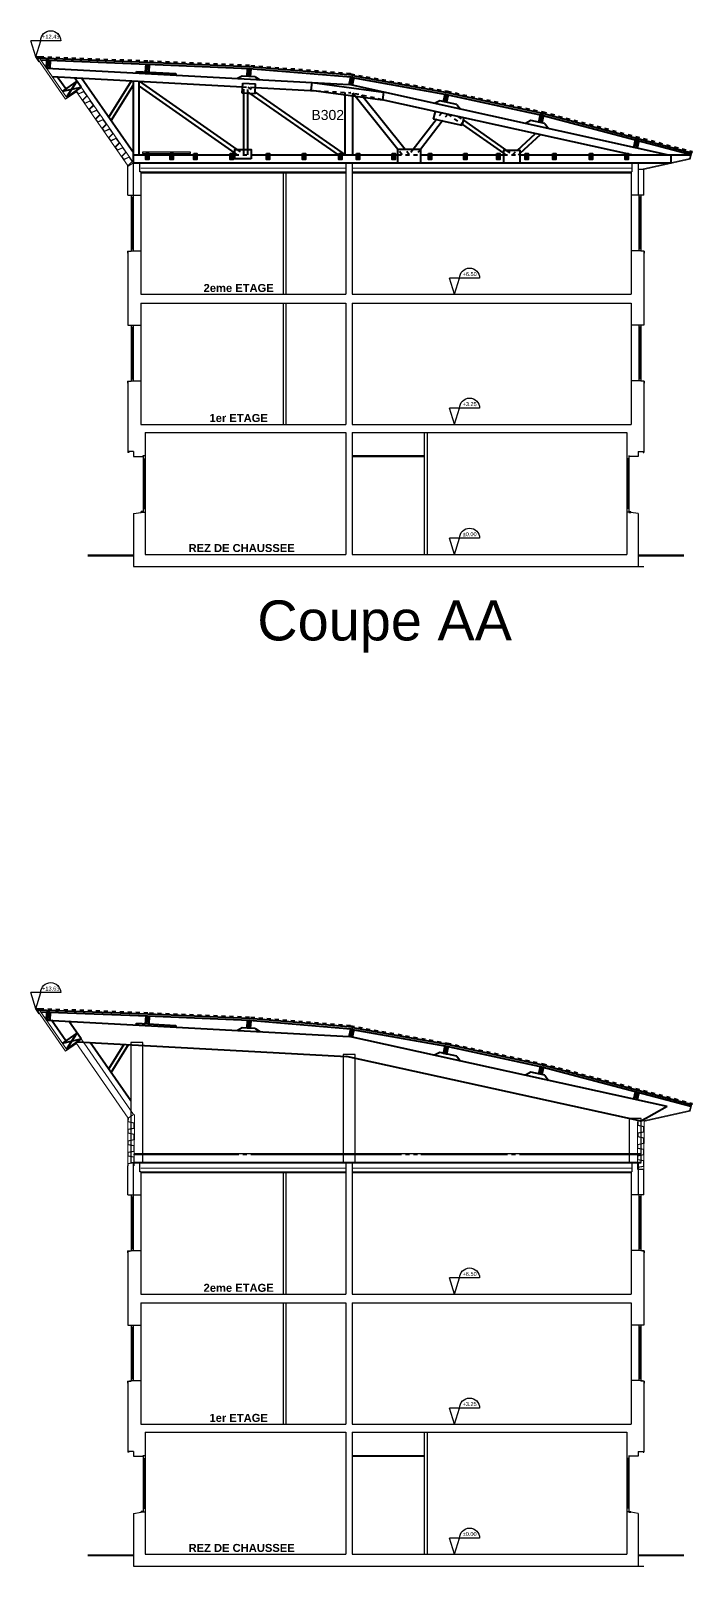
# Model space of a CAD drawing. Header units: millimetres. Extents: x 2006 to 2122, y 764 to 933.
# Drawn here: x 2105.63 to 2122.17, y 894.87 to 933.25 of the extents above; entities that cross this region are included whole.
import ezdxf
from ezdxf.enums import TextEntityAlignment as Align

# ---------------------------------------------------------------- set-up
doc = ezdxf.new("R2010")
doc.units = ezdxf.units.MM
doc.linetypes.add('CACHE2', pattern=[0.1875, 0.125, -0.0625])
for name, color, linetype in [('B14_ Cloisonnement créé', 6, 'Continuous'), ('B14_Cloisonnement existant', 4, 'Continuous'), ('B14_Légende des locaux', 251, 'Continuous'), ('B14_Maçonnerie céée', 5, 'Continuous'), ('B14_Maçonnerie Existante', 5, 'Continuous'), ('B14_Numérotation locaux', 251, 'Continuous'), ('B14_Platelage combles', 30, 'Continuous')]:
    doc.layers.add(name, color=color, linetype=linetype)
for name, color, linetype, lineweight in [('B14_Bardage', 4, 'Continuous', 20), ('B14_Charpente', 44, 'Continuous', 40), ('B14_Isolation', 40, 'ISOLATION', 0)]:
    doc.layers.add(name, color=color, linetype=linetype, lineweight=lineweight)
doc.styles.add('ARIAL', font='arial.ttf')
doc.styles.add('ARIALGRAS', font='arialbd.ttf')
doc.styles.get("Standard").update_dxf_attribs({"font": 'arial.ttf'})
doc.linetypes.add('ISOLATION', pattern='A,0.0001,-0.1,[134,ltypeshp.shx,S=0.1,R=0,X=-0.1,Y=0],-0.2,[134,ltypeshp.shx,S=0.1,R=180,X=0.1,Y=0],-0.1', length=0.4001)

# ---------------------------------------------------------------- blocks, each defined once
blk = doc.blocks.new('Niveau coupe')
at = {"color": 0, "linetype": 'ByBlock'}
for p, q in [((0, 0), (0.75, 0)), ((0.625, -0.405), (0.5, 0)), ((0.625, -0.405), (0.75, 0))]:
    blk.add_line(p, q, dxfattribs=at)
blk.add_arc((0.25, 0), 0.25, 0, 180, dxfattribs=at)
at = {"color": 0, "linetype": 'ByBlock', "ltscale": 0.5, "style": 'ARIAL'}
for tag, p in [('%%p0,00', (0.25, 0.1)), ('NGF', (0.25, -0.092))]:
    blk.add_attdef(tag, text='', height=0.1, dxfattribs=at).set_placement(p, align=Align.MIDDLE_CENTER)

msp = doc.modelspace()

# ---------------------------------------------------------------- linework, layer by layer
at = {"layer": 'B14_ Cloisonnement créé'}
for p, q in [((2111.937, 929.7), (2111.937, 926.66)), ((2112.007, 929.7), (2112.007, 926.66)), ((2111.937, 926.44), (2111.937, 923.41)), ((2112.007, 926.44), (2112.007, 923.41)), ((2108.377, 904.732), (2113.507, 904.732)), ((2108.377, 904.712), (2113.507, 904.712)), ((2111.937, 904.712), (2111.937, 901.672)), ((2112.007, 904.712), (2112.007, 901.672)), ((2113.667, 904.732), (2120.637, 904.732)), ((2113.667, 904.712), (2120.637, 904.712)), ((2111.937, 901.452), (2111.937, 898.422)), ((2112.007, 901.452), (2112.007, 898.422))]:
    msp.add_line(p, q, dxfattribs=at)
at = {"layer": 'B14_Bardage', "color": 4}
for p, q in [((2106.498, 931.534), (2105.784, 932.561)), ((2106.522, 931.587), (2105.847, 932.559)), ((2106.884, 931.839), (2108.197, 929.95)), ((2106.498, 931.534), (2106.77, 931.724)), ((2108.065, 929.859), (2106.753, 931.748)), ((2106.813, 931.662), (2106.952, 931.724)), ((2106.817, 931.674), (2106.956, 931.737)), ((2106.919, 931.51), (2107.026, 931.618)), ((2106.932, 931.509), (2107.039, 931.617)), ((2106.979, 931.44), (2106.932, 931.509)), ((2106.952, 931.724), (2107.026, 931.618)), ((2106.976, 931.428), (2107.115, 931.49)), ((2106.979, 931.44), (2107.118, 931.503)), ((2107.115, 931.49), (2107.189, 931.384)), ((2107.081, 931.276), (2107.189, 931.384)), ((2107.094, 931.275), (2107.202, 931.383)), ((2107.142, 931.206), (2107.094, 931.275)), ((2107.138, 931.194), (2107.277, 931.256)), ((2107.142, 931.206), (2107.281, 931.269)), ((2107.244, 931.042), (2107.351, 931.15)), ((2107.257, 931.041), (2107.364, 931.149)), ((2107.304, 930.972), (2107.257, 931.041)), ((2107.301, 930.96), (2107.44, 931.022)), ((2107.304, 930.972), (2107.443, 931.035)), ((2107.44, 931.022), (2107.514, 930.916)), ((2107.406, 930.808), (2107.514, 930.916)), ((2107.419, 930.807), (2107.527, 930.915)), ((2107.467, 930.738), (2107.419, 930.807)), ((2107.463, 930.725), (2107.602, 930.788)), ((2107.467, 930.738), (2107.606, 930.801)), ((2107.569, 930.574), (2107.676, 930.682)), ((2107.582, 930.572), (2107.689, 930.681)), ((2107.602, 930.788), (2107.676, 930.682)), ((2107.629, 930.504), (2107.582, 930.572)), ((2107.626, 930.491), (2107.765, 930.554)), ((2107.629, 930.504), (2107.768, 930.567)), ((2107.731, 930.34), (2107.839, 930.448)), ((2107.744, 930.338), (2107.852, 930.447)), ((2107.792, 930.27), (2107.744, 930.338)), ((2107.788, 930.257), (2107.928, 930.32)), ((2107.792, 930.27), (2107.931, 930.333)), ((2107.928, 930.32), (2108.001, 930.214)), ((2107.894, 930.106), (2108.001, 930.214)), ((2107.907, 930.104), (2108.014, 930.213)), ((2107.955, 930.036), (2107.907, 930.104)), ((2107.951, 930.023), (2108.09, 930.086)), ((2107.955, 930.036), (2108.094, 930.099)), ((2108.057, 929.872), (2108.164, 929.98)), ((2108.065, 929.859), (2108.197, 929.95)), ((2108.09, 930.086), (2108.164, 929.98)), ((2120.863, 929.78), (2122.1, 930.051)), ((2120.957, 929.78), (2122.116, 930.034)), ((2122.1, 930.051), (2122.14, 930.204)), ((2122.116, 930.034), (2122.159, 930.199)), ((2106.498, 907.746), (2105.784, 908.773)), ((2106.522, 907.799), (2105.847, 908.771)), ((2106.884, 908.051), (2108.197, 906.162)), ((2106.498, 907.746), (2106.77, 907.935)), ((2108.065, 906.071), (2106.753, 907.96)), ((2108.052, 904.883), (2108.057, 906.083)), ((2108.065, 906.071), (2108.197, 906.162)), ((2108.066, 905.986), (2108.067, 906.083)), ((2108.217, 906.162), (2108.212, 904.883)), ((2120.863, 905.992), (2122.1, 906.263)), ((2120.957, 905.992), (2122.116, 906.246)), ((2120.961, 906.071), (2120.957, 904.792)), ((2122.1, 906.263), (2122.14, 906.415)), ((2122.116, 906.246), (2122.159, 906.41)), ((2108.055, 905.793), (2108.206, 905.82)), ((2108.055, 905.693), (2108.205, 905.664)), ((2108.056, 905.978), (2108.206, 905.949)), ((2108.065, 905.784), (2108.216, 905.812)), ((2108.065, 905.701), (2108.065, 905.784)), ((2108.065, 905.701), (2108.215, 905.673)), ((2108.066, 905.986), (2108.216, 905.958)), ((2108.206, 905.949), (2108.206, 905.82)), ((2120.797, 904.792), (2120.801, 905.992)), ((2120.8, 905.702), (2120.95, 905.729)), ((2120.801, 905.887), (2120.951, 905.858)), ((2120.81, 905.693), (2120.96, 905.72)), ((2120.81, 905.61), (2120.81, 905.693)), ((2120.811, 905.895), (2120.811, 905.992)), ((2120.811, 905.895), (2120.961, 905.867)), ((2120.951, 905.858), (2120.95, 905.729)), ((2108.054, 905.508), (2108.204, 905.535)), ((2108.054, 905.408), (2108.204, 905.38)), ((2108.064, 905.499), (2108.214, 905.527)), ((2108.064, 905.416), (2108.064, 905.499)), ((2108.064, 905.416), (2108.214, 905.388)), ((2108.204, 905.38), (2108.203, 905.25)), ((2108.205, 905.664), (2108.204, 905.535)), ((2120.799, 905.417), (2120.949, 905.444)), ((2120.799, 905.317), (2120.948, 905.288)), ((2120.8, 905.602), (2120.95, 905.573)), ((2120.809, 905.408), (2120.959, 905.436)), ((2120.809, 905.325), (2120.809, 905.408)), ((2120.809, 905.325), (2120.958, 905.297)), ((2120.81, 905.61), (2120.96, 905.582)), ((2120.95, 905.573), (2120.949, 905.444)), ((2108.052, 904.938), (2108.202, 904.965)), ((2108.053, 905.223), (2108.203, 905.25)), ((2108.053, 905.123), (2108.203, 905.095)), ((2108.062, 904.93), (2108.212, 904.957)), ((2108.062, 904.883), (2108.062, 904.93)), ((2108.063, 905.215), (2108.213, 905.242)), ((2108.063, 905.131), (2108.063, 905.215)), ((2108.063, 905.131), (2108.213, 905.103)), ((2108.203, 905.095), (2108.202, 904.965)), ((2120.797, 905.032), (2120.947, 905.004)), ((2120.798, 905.132), (2120.948, 905.159)), ((2120.807, 905.04), (2120.808, 905.123)), ((2120.807, 905.04), (2120.957, 905.012)), ((2120.808, 905.123), (2120.958, 905.151)), ((2120.947, 905.004), (2120.947, 904.874)), ((2120.948, 905.288), (2120.948, 905.159)), ((2120.797, 904.847), (2120.947, 904.874)), ((2120.807, 904.838), (2120.957, 904.866)), ((2120.807, 904.792), (2120.807, 904.838))]:
    msp.add_line(p, q, dxfattribs=at)
at = {"layer": 'B14_Charpente'}
for p, q in [((2105.836, 932.47), (2105.75, 932.593)), ((2105.95, 932.585), (2105.75, 932.593)), ((2108.551, 932.455), (2105.784, 932.561)), ((2105.95, 932.585), (2105.949, 932.555)), ((2108.549, 932.405), (2105.882, 932.508)), ((2106.02, 932.313), (2106.11, 932.498)), ((2106.02, 932.313), (2113.587, 931.9)), ((2106.03, 932.503), (2106.1, 932.309)), ((2108.267, 932.19), (2108.269, 932.23)), ((2108.269, 932.23), (2109.257, 932.176)), ((2108.498, 932.218), (2108.589, 932.403)), ((2108.509, 932.408), (2108.578, 932.213)), ((2111.087, 932.297), (2108.549, 932.405)), ((2111.09, 932.347), (2108.551, 932.455)), ((2109.257, 932.176), (2109.255, 932.137)), ((2111.036, 932.11), (2111.126, 932.295)), ((2111.047, 932.299), (2111.116, 932.105)), ((2113.627, 932.086), (2111.087, 932.297)), ((2113.671, 932.133), (2111.09, 932.347)), ((2106.162, 932.105), (2110.925, 931.845)), ((2106.501, 931.792), (2106.289, 932.098)), ((2106.782, 931.987), (2106.419, 931.735)), ((2106.419, 931.735), (2106.884, 931.839)), ((2106.782, 931.987), (2106.522, 931.587)), ((2106.884, 931.839), (2106.522, 931.587)), ((2106.884, 931.839), (2106.721, 932.074)), ((2108.197, 930.196), (2106.898, 932.065)), ((2107.575, 931.09), (2108.142, 931.997)), ((2107.637, 931.001), (2108.197, 931.896)), ((2108.197, 929.95), (2108.197, 931.994)), ((2108.337, 930.15), (2108.337, 931.986)), ((2108.337, 931.986), (2110.778, 930.276)), ((2108.337, 931.864), (2110.729, 930.188)), ((2110.916, 932.116), (2110.793, 932.053)), ((2111.236, 932.099), (2110.916, 932.116)), ((2110.916, 931.691), (2110.93, 931.939)), ((2110.93, 931.939), (2111.249, 931.921)), ((2111.236, 932.099), (2111.351, 932.022)), ((2111.236, 931.673), (2111.249, 931.921)), ((2111.244, 931.828), (2112.77, 931.745)), ((2112.637, 931.762), (2112.663, 931.951)), ((2112.663, 931.951), (2114.447, 931.711)), ((2113.587, 931.9), (2113.706, 932.069)), ((2121.541, 930.15), (2113.587, 931.9)), ((2113.627, 932.086), (2113.665, 931.883)), ((2113.666, 932.077), (2113.671, 932.133)), ((2113.666, 932.077), (2116.024, 931.656)), ((2113.671, 932.127), (2116.034, 931.705)), ((2111.236, 931.673), (2110.916, 931.691)), ((2110.957, 930.276), (2110.957, 931.689)), ((2111.057, 930.276), (2111.057, 931.683)), ((2111.108, 931.68), (2113.316, 930.15)), ((2111.238, 931.712), (2113.492, 930.15)), ((2112.637, 931.762), (2114.421, 931.523)), ((2113.492, 930.15), (2113.492, 931.648)), ((2113.682, 930.15), (2113.682, 931.622)), ((2114.807, 930.281), (2113.738, 931.615)), ((2114.986, 930.281), (2113.939, 931.588)), ((2120.657, 930.15), (2114.413, 931.524)), ((2114.447, 931.711), (2114.421, 931.523)), ((2115.856, 931.498), (2115.719, 931.431)), ((2116.276, 931.406), (2115.856, 931.498)), ((2115.944, 931.479), (2116.063, 931.647)), ((2115.985, 931.665), (2116.022, 931.462)), ((2116.024, 931.656), (2118.409, 931.141)), ((2116.034, 931.705), (2118.421, 931.19)), ((2116.276, 931.406), (2116.373, 931.287)), ((2115.766, 931.022), (2115.192, 930.281)), ((2115.7, 931.036), (2115.743, 931.231)), ((2116.417, 930.878), (2115.7, 931.036)), ((2116.417, 930.878), (2116.46, 931.074)), ((2116.446, 931.01), (2117.519, 930.258)), ((2118.134, 931.007), (2117.994, 930.931)), ((2118.476, 930.932), (2118.134, 931.007)), ((2118.329, 930.965), (2118.448, 931.133)), ((2118.37, 931.15), (2118.407, 930.947)), ((2118.409, 931.141), (2122.127, 930.156)), ((2118.421, 931.19), (2122.159, 930.199)), ((2115.917, 930.988), (2115.37, 930.281)), ((2116.423, 930.904), (2117.444, 930.188)), ((2117.789, 930.258), (2118.25, 930.68)), ((2117.862, 930.189), (2118.37, 930.654)), ((2118.476, 930.932), (2118.57, 930.804)), ((2120.709, 930.333), (2120.828, 930.502)), ((2120.75, 930.519), (2120.787, 930.316)), ((2108.197, 930.15), (2108.507, 930.15)), ((2108.197, 929.95), (2121.639, 929.95)), ((2108.507, 930.18), (2108.582, 930.03)), ((2108.507, 930.03), (2108.582, 930.18)), ((2108.582, 930.15), (2109.112, 930.15)), ((2109.112, 930.18), (2109.187, 930.03)), ((2109.112, 930.03), (2109.187, 930.18)), ((2109.187, 930.15), (2109.707, 930.15)), ((2109.707, 930.18), (2109.782, 930.03)), ((2109.707, 930.03), (2109.782, 930.18)), ((2109.782, 930.15), (2110.612, 930.15)), ((2110.612, 930.18), (2110.687, 930.03)), ((2110.612, 930.03), (2110.687, 930.18)), ((2110.687, 930.15), (2110.729, 930.15)), ((2111.137, 930.15), (2111.517, 930.15)), ((2111.517, 930.18), (2111.592, 930.03)), ((2111.517, 930.03), (2111.592, 930.18)), ((2111.592, 930.15), (2112.422, 930.15)), ((2112.422, 930.18), (2112.497, 930.03)), ((2112.422, 930.03), (2112.497, 930.18)), ((2112.497, 930.15), (2113.327, 930.15)), ((2113.327, 930.18), (2113.402, 930.03)), ((2113.327, 930.03), (2113.402, 930.18)), ((2113.402, 930.15), (2113.772, 930.15)), ((2113.772, 930.18), (2113.847, 930.03)), ((2113.772, 930.03), (2113.847, 930.18)), ((2113.847, 930.15), (2114.667, 930.15)), ((2114.667, 930.18), (2114.742, 930.03)), ((2114.667, 930.03), (2114.742, 930.18)), ((2114.742, 930.15), (2114.793, 930.15)), ((2115.381, 930.15), (2115.572, 930.15)), ((2115.572, 930.18), (2115.647, 930.03)), ((2115.572, 930.03), (2115.647, 930.18)), ((2115.647, 930.15), (2116.457, 930.15)), ((2116.457, 930.18), (2116.532, 930.03)), ((2116.457, 930.03), (2116.532, 930.18)), ((2116.532, 930.15), (2117.282, 930.15)), ((2117.282, 930.18), (2117.357, 930.03)), ((2117.282, 930.03), (2117.357, 930.18)), ((2117.357, 930.15), (2117.444, 930.15)), ((2117.862, 930.15), (2117.987, 930.15)), ((2117.987, 930.18), (2118.062, 930.03)), ((2117.987, 930.03), (2118.062, 930.18)), ((2118.062, 930.15), (2118.682, 930.15)), ((2118.682, 930.18), (2118.757, 930.03)), ((2118.682, 930.03), (2118.757, 930.18)), ((2118.757, 930.15), (2119.597, 930.15)), ((2119.597, 930.18), (2119.672, 930.03)), ((2119.597, 930.03), (2119.672, 930.18)), ((2119.672, 930.15), (2120.492, 930.15)), ((2120.492, 930.18), (2120.567, 930.03)), ((2120.492, 930.03), (2120.567, 930.18)), ((2120.567, 930.15), (2122.126, 930.15)), ((2121.639, 929.95), (2121.639, 930.15)), ((2105.836, 908.681), (2105.75, 908.804)), ((2105.95, 908.797), (2105.75, 908.804)), ((2108.551, 908.667), (2105.784, 908.773)), ((2105.95, 908.797), (2105.949, 908.767)), ((2108.549, 908.617), (2105.882, 908.719)), ((2106.02, 908.524), (2106.11, 908.71)), ((2106.02, 908.524), (2113.587, 908.112)), ((2106.03, 908.714), (2106.1, 908.52)), ((2106.501, 908.004), (2106.144, 908.518)), ((2106.884, 908.051), (2106.577, 908.494)), ((2108.267, 908.402), (2108.269, 908.442)), ((2108.269, 908.442), (2109.257, 908.388)), ((2108.498, 908.429), (2108.589, 908.615)), ((2108.509, 908.619), (2108.578, 908.425)), ((2111.087, 908.509), (2108.549, 908.617)), ((2111.09, 908.559), (2108.551, 908.667)), ((2109.257, 908.388), (2109.255, 908.348)), ((2111.036, 908.321), (2111.126, 908.506)), ((2111.047, 908.511), (2111.116, 908.317)), ((2113.627, 908.298), (2111.087, 908.509)), ((2113.671, 908.344), (2111.09, 908.559)), ((2106.782, 908.199), (2106.419, 907.947)), ((2106.419, 907.947), (2106.884, 908.051)), ((2106.782, 908.199), (2106.522, 907.799)), ((2106.884, 908.051), (2106.522, 907.799)), ((2106.785, 907.982), (2113.519, 907.615)), ((2110.916, 908.328), (2110.793, 908.264)), ((2111.236, 908.31), (2110.916, 908.328)), ((2111.236, 908.31), (2111.351, 908.234)), ((2113.587, 908.112), (2113.706, 908.28)), ((2121.541, 906.362), (2113.587, 908.112)), ((2113.627, 908.298), (2113.665, 908.095)), ((2113.666, 908.289), (2113.671, 908.344)), ((2113.666, 908.289), (2116.024, 907.868)), ((2113.671, 908.339), (2116.034, 907.917)), ((2108.127, 906.508), (2107.115, 907.964)), ((2107.575, 907.302), (2107.96, 907.918)), ((2107.637, 907.212), (2108.074, 907.912)), ((2120.887, 905.997), (2113.519, 907.615)), ((2115.856, 907.71), (2115.719, 907.643)), ((2116.276, 907.618), (2115.856, 907.71)), ((2115.944, 907.691), (2116.063, 907.859)), ((2115.985, 907.876), (2116.022, 907.673)), ((2116.024, 907.868), (2118.409, 907.353)), ((2116.034, 907.917), (2118.421, 907.402)), ((2116.276, 907.618), (2116.373, 907.499)), ((2118.134, 907.219), (2117.994, 907.142)), ((2118.476, 907.144), (2118.134, 907.219)), ((2118.329, 907.176), (2118.448, 907.344)), ((2118.37, 907.362), (2118.407, 907.159)), ((2118.409, 907.353), (2122.127, 906.367)), ((2118.421, 907.402), (2122.159, 906.41)), ((2118.476, 907.144), (2118.57, 907.016)), ((2120.709, 906.545), (2120.828, 906.713)), ((2120.75, 906.731), (2120.787, 906.528)), ((2121.541, 906.362), (2120.887, 905.997)), ((2108.197, 904.962), (2120.887, 904.962))]:
    msp.add_line(p, q, dxfattribs=at)
at = {"layer": 'B14_Charpente', "linetype": 'CACHE2', "ltscale": 0.2}
for p, q in [((2108.552, 932.485), (2105.95, 932.585)), ((2111.092, 932.377), (2108.552, 932.485)), ((2113.621, 932.167), (2111.092, 932.377)), ((2113.621, 932.167), (2116.04, 931.734)), ((2110.925, 931.845), (2111.244, 931.828)), ((2110.957, 931.689), (2110.957, 931.843)), ((2111.057, 931.683), (2111.057, 931.838)), ((2111.057, 931.838), (2111.238, 931.712)), ((2111.057, 931.716), (2111.108, 931.68)), ((2112.77, 931.745), (2113.621, 931.698)), ((2113.492, 931.648), (2113.492, 931.705)), ((2114.413, 931.524), (2113.621, 931.698)), ((2113.682, 931.622), (2113.682, 931.685)), ((2113.738, 931.615), (2113.682, 931.685)), ((2113.939, 931.588), (2113.899, 931.637)), ((2116.04, 931.734), (2118.428, 931.219)), ((2115.902, 931.197), (2115.766, 931.022)), ((2116.053, 931.163), (2115.917, 930.988)), ((2116.053, 931.163), (2116.423, 930.904)), ((2116.307, 931.107), (2116.446, 931.01)), ((2118.428, 931.219), (2122.167, 930.228)), ((2110.778, 930.276), (2110.957, 930.15)), ((2110.957, 930.15), (2110.957, 930.276)), ((2111.057, 930.15), (2111.057, 930.276)), ((2114.912, 930.15), (2114.807, 930.281)), ((2115.091, 930.15), (2114.986, 930.281)), ((2115.192, 930.281), (2115.091, 930.15)), ((2115.37, 930.281), (2115.268, 930.15)), ((2117.519, 930.258), (2117.672, 930.151)), ((2117.672, 930.15), (2117.789, 930.258)), ((2122.13, 930.206), (2122.138, 930.235)), ((2108.507, 930.15), (2108.582, 930.15)), ((2109.112, 930.15), (2109.187, 930.15)), ((2109.707, 930.15), (2109.782, 930.15)), ((2110.612, 930.15), (2110.687, 930.15)), ((2110.729, 930.188), (2110.782, 930.15)), ((2110.729, 930.15), (2111.137, 930.15)), ((2111.517, 930.15), (2111.592, 930.15)), ((2112.422, 930.15), (2112.497, 930.15)), ((2113.327, 930.15), (2113.402, 930.15)), ((2113.772, 930.15), (2113.847, 930.15)), ((2114.667, 930.15), (2114.742, 930.15)), ((2114.793, 930.15), (2115.381, 930.15)), ((2115.572, 930.15), (2115.647, 930.15)), ((2116.457, 930.15), (2116.532, 930.15)), ((2117.282, 930.15), (2117.357, 930.15)), ((2117.444, 930.188), (2117.498, 930.15)), ((2117.444, 930.15), (2117.862, 930.15)), ((2117.82, 930.15), (2117.862, 930.189)), ((2117.987, 930.15), (2118.062, 930.15)), ((2118.682, 930.15), (2118.757, 930.15)), ((2119.597, 930.15), (2119.672, 930.15)), ((2120.492, 930.15), (2120.567, 930.15)), ((2122.159, 930.199), (2122.167, 930.228)), ((2108.552, 908.697), (2105.95, 908.797)), ((2111.092, 908.589), (2108.552, 908.697)), ((2113.621, 908.378), (2111.092, 908.589)), ((2113.621, 908.378), (2116.04, 907.946)), ((2116.04, 907.946), (2118.428, 907.431)), ((2118.428, 907.431), (2122.167, 906.439)), ((2122.13, 906.418), (2122.138, 906.447)), ((2122.159, 906.41), (2122.167, 906.439))]:
    msp.add_line(p, q, dxfattribs=at)
at = {"layer": 'B14_Charpente'}
for points in [[(2106.02, 932.313), (2106.03, 932.503), (2106.11, 932.498), (2106.1, 932.309), (2106.02, 932.313)], [(2108.498, 932.218), (2108.509, 932.408), (2108.589, 932.403), (2108.578, 932.213), (2108.498, 932.218)], [(2111.036, 932.11), (2111.047, 932.299), (2111.126, 932.295), (2111.116, 932.105), (2111.036, 932.11)], [(2113.587, 931.9), (2113.627, 932.086), (2113.706, 932.069), (2113.665, 931.883), (2113.587, 931.9)], [(2115.944, 931.479), (2115.985, 931.665), (2116.063, 931.647), (2116.022, 931.462), (2115.944, 931.479)], [(2118.329, 930.965), (2118.37, 931.15), (2118.448, 931.133), (2118.407, 930.947), (2118.329, 930.965)], [(2120.709, 930.333), (2120.75, 930.519), (2120.828, 930.502), (2120.787, 930.316), (2120.709, 930.333)], [(2106.02, 908.524), (2106.03, 908.714), (2106.11, 908.71), (2106.1, 908.52), (2106.02, 908.524)], [(2108.498, 908.429), (2108.509, 908.619), (2108.589, 908.615), (2108.578, 908.425), (2108.498, 908.429)], [(2111.036, 908.321), (2111.047, 908.511), (2111.126, 908.506), (2111.116, 908.317), (2111.036, 908.321)], [(2113.587, 908.112), (2113.627, 908.298), (2113.706, 908.28), (2113.665, 908.095), (2113.587, 908.112)], [(2115.944, 907.691), (2115.985, 907.876), (2116.063, 907.859), (2116.022, 907.673), (2115.944, 907.691)], [(2118.329, 907.176), (2118.37, 907.362), (2118.448, 907.344), (2118.407, 907.159), (2118.329, 907.176)], [(2120.709, 906.545), (2120.75, 906.731), (2120.828, 906.713), (2120.787, 906.528), (2120.709, 906.545)]]:
    msp.add_lwpolyline(points, dxfattribs=at)
for points in [[(2111.137, 930.048), (2110.729, 930.048), (2110.729, 930.276), (2111.137, 930.276)], [(2114.793, 929.95), (2115.381, 929.95), (2115.381, 930.281), (2114.793, 930.281)], [(2117.444, 929.95), (2117.862, 929.95), (2117.862, 930.258), (2117.444, 930.258)], [(2108.507, 930.18), (2108.582, 930.18), (2108.582, 930.03), (2108.507, 930.03)], [(2109.112, 930.18), (2109.187, 930.18), (2109.187, 930.03), (2109.112, 930.03)], [(2109.707, 930.18), (2109.782, 930.18), (2109.782, 930.03), (2109.707, 930.03)], [(2110.612, 930.18), (2110.687, 930.18), (2110.687, 930.03), (2110.612, 930.03)], [(2111.517, 930.18), (2111.592, 930.18), (2111.592, 930.03), (2111.517, 930.03)], [(2112.422, 930.18), (2112.497, 930.18), (2112.497, 930.03), (2112.422, 930.03)], [(2113.327, 930.18), (2113.402, 930.18), (2113.402, 930.03), (2113.327, 930.03)], [(2113.772, 930.18), (2113.847, 930.18), (2113.847, 930.03), (2113.772, 930.03)], [(2114.667, 930.18), (2114.742, 930.18), (2114.742, 930.03), (2114.667, 930.03)], [(2115.572, 930.18), (2115.647, 930.18), (2115.647, 930.03), (2115.572, 930.03)], [(2116.457, 930.18), (2116.532, 930.18), (2116.532, 930.03), (2116.457, 930.03)], [(2117.282, 930.18), (2117.357, 930.18), (2117.357, 930.03), (2117.282, 930.03)], [(2117.987, 930.18), (2118.062, 930.18), (2118.062, 930.03), (2117.987, 930.03)], [(2118.682, 930.18), (2118.757, 930.18), (2118.757, 930.03), (2118.682, 930.03)], [(2119.597, 930.18), (2119.672, 930.18), (2119.672, 930.03), (2119.597, 930.03)], [(2120.492, 930.18), (2120.567, 930.18), (2120.567, 930.03), (2120.492, 930.03)]]:
    msp.add_lwpolyline(points, close=True, dxfattribs=at)
at = {"layer": 'B14_Cloisonnement existant'}
for p, q in [((2108.377, 929.72), (2113.507, 929.72)), ((2108.377, 929.7), (2113.507, 929.7)), ((2113.667, 929.72), (2120.637, 929.72)), ((2113.667, 929.7), (2120.637, 929.7)), ((2115.467, 923.21), (2115.467, 920.16)), ((2115.537, 923.21), (2115.537, 920.16)), ((2113.667, 922.63), (2115.467, 922.63)), ((2113.667, 922.61), (2115.467, 922.61)), ((2115.467, 898.222), (2115.467, 895.172)), ((2115.537, 898.222), (2115.537, 895.172)), ((2113.667, 897.642), (2115.467, 897.642)), ((2113.667, 897.622), (2115.467, 897.622))]:
    msp.add_line(p, q, dxfattribs=at)
at = {"layer": 'B14_Isolation', "ltscale": 0.2}
for p, q in [((2108.377, 929.809), (2113.507, 929.809)), ((2120.657, 929.809), (2113.667, 929.809)), ((2108.377, 904.82), (2113.507, 904.82)), ((2120.657, 904.82), (2113.667, 904.82))]:
    msp.add_line(p, q, dxfattribs=at)
at = {"layer": 'B14_Maçonnerie céée'}
for points in [[(2108.127, 904.962), (2108.427, 904.962), (2108.427, 907.962), (2108.127, 907.962)], [(2113.437, 904.962), (2113.737, 904.962), (2113.737, 907.662), (2113.437, 907.662)], [(2120.587, 904.962), (2120.887, 904.962), (2120.887, 906.062), (2120.587, 906.063)]]:
    msp.add_lwpolyline(points, close=True, dxfattribs=at)
at = {"layer": 'B14_Maçonnerie Existante', "color": 4}
for p, q in [((2106.522, 931.587), (2106.884, 931.839)), ((2106.817, 931.674), (2106.761, 931.754)), ((2107.277, 931.256), (2107.351, 931.15)), ((2107.765, 930.554), (2107.839, 930.448)), ((2106.522, 907.799), (2106.884, 908.051))]:
    msp.add_line(p, q, dxfattribs=at)
at = {"layer": 'B14_Maçonnerie Existante'}
for p, q in [((2108.057, 929.14), (2108.057, 929.872)), ((2108.197, 929.14), (2108.197, 929.95)), ((2108.197, 929.95), (2108.357, 929.95)), ((2108.357, 929.72), (2108.357, 929.95)), ((2113.507, 929.95), (2113.507, 926.66)), ((2113.507, 929.95), (2113.667, 929.95)), ((2113.667, 929.95), (2113.667, 926.66)), ((2120.657, 929.95), (2120.657, 929.72)), ((2120.657, 929.95), (2120.817, 929.95)), ((2120.817, 929.95), (2120.817, 929.14)), ((2108.377, 929.72), (2108.357, 929.72)), ((2108.377, 929.72), (2108.377, 929.14)), ((2120.637, 929.72), (2120.637, 929.14)), ((2120.637, 929.72), (2120.657, 929.72)), ((2120.957, 929.78), (2120.817, 929.78)), ((2120.957, 929.14), (2120.957, 929.78)), ((2108.057, 929.14), (2108.377, 929.14)), ((2108.137, 929.14), (2108.137, 927.75)), ((2108.137, 929.09), (2108.187, 929.09)), ((2108.162, 929.09), (2108.162, 927.8)), ((2108.187, 929.14), (2108.187, 927.75)), ((2108.377, 929.14), (2108.377, 927.75)), ((2120.957, 929.14), (2120.637, 929.14)), ((2120.637, 929.14), (2120.637, 927.75)), ((2120.827, 929.14), (2120.827, 927.75)), ((2120.877, 929.09), (2120.827, 929.09)), ((2120.852, 929.09), (2120.852, 927.8)), ((2120.877, 929.14), (2120.877, 927.75)), ((2108.047, 927.74), (2108.137, 927.75)), ((2108.047, 927.74), (2108.047, 927.69)), ((2108.057, 927.731), (2108.137, 927.74)), ((2108.057, 927.731), (2108.057, 925.89)), ((2108.137, 927.8), (2108.187, 927.8)), ((2108.137, 927.75), (2108.377, 927.75)), ((2108.137, 927.75), (2108.137, 927.74)), ((2108.377, 927.75), (2108.377, 926.66)), ((2120.637, 927.75), (2120.637, 926.66)), ((2120.877, 927.75), (2120.637, 927.75)), ((2120.877, 927.8), (2120.827, 927.8)), ((2120.967, 927.74), (2120.877, 927.75)), ((2120.877, 927.75), (2120.877, 927.74)), ((2120.957, 927.731), (2120.877, 927.74)), ((2120.957, 927.731), (2120.957, 925.89)), ((2120.967, 927.74), (2120.967, 927.69)), ((2108.377, 926.997), (2108.377, 926.66)), ((2108.377, 926.66), (2113.507, 926.66)), ((2108.377, 926.44), (2113.507, 926.44)), ((2108.377, 926.44), (2108.377, 923.41)), ((2113.507, 926.44), (2113.507, 923.41)), ((2113.667, 926.66), (2120.637, 926.66)), ((2113.667, 926.44), (2113.667, 923.41)), ((2113.667, 926.44), (2120.637, 926.44)), ((2120.637, 926.44), (2120.637, 923.41)), ((2108.057, 925.89), (2108.377, 925.89)), ((2108.137, 925.89), (2108.137, 924.5)), ((2108.137, 925.84), (2108.187, 925.84)), ((2108.162, 925.84), (2108.162, 924.55)), ((2108.187, 925.89), (2108.187, 924.5)), ((2108.377, 925.89), (2108.377, 924.5)), ((2120.957, 925.89), (2120.637, 925.89)), ((2120.637, 925.89), (2120.637, 924.5)), ((2120.827, 925.89), (2120.827, 924.5)), ((2120.877, 925.84), (2120.827, 925.84)), ((2120.852, 925.84), (2120.852, 924.55)), ((2120.877, 925.89), (2120.877, 924.5)), ((2108.047, 924.49), (2108.137, 924.5)), ((2108.047, 924.49), (2108.047, 924.44)), ((2108.057, 924.481), (2108.137, 924.49)), ((2108.057, 924.481), (2108.057, 922.71)), ((2108.137, 924.55), (2108.187, 924.55)), ((2108.137, 924.5), (2108.377, 924.5)), ((2108.137, 924.5), (2108.137, 924.49)), ((2120.877, 924.5), (2120.637, 924.5)), ((2120.877, 924.55), (2120.827, 924.55)), ((2120.967, 924.49), (2120.877, 924.5)), ((2120.877, 924.5), (2120.877, 924.49)), ((2120.957, 924.481), (2120.877, 924.49)), ((2120.957, 924.481), (2120.957, 922.71)), ((2120.967, 924.49), (2120.967, 924.44)), ((2108.377, 923.41), (2113.507, 923.41)), ((2113.667, 923.41), (2120.637, 923.41)), ((2108.487, 923.21), (2108.487, 922.63)), ((2108.487, 923.21), (2113.507, 923.21)), ((2113.507, 923.21), (2113.507, 920.16)), ((2113.667, 923.21), (2113.667, 920.16)), ((2113.667, 923.21), (2120.527, 923.21)), ((2120.527, 923.21), (2120.527, 922.63)), ((2108.077, 922.71), (2108.057, 922.71)), ((2108.077, 922.73), (2108.077, 922.71)), ((2108.197, 922.73), (2108.077, 922.73)), ((2108.197, 922.73), (2108.197, 922.61)), ((2108.197, 922.61), (2108.437, 922.61)), ((2108.437, 922.63), (2108.437, 921.22)), ((2108.437, 922.63), (2108.487, 922.63)), ((2108.437, 922.61), (2108.437, 922.63)), ((2108.487, 922.63), (2108.487, 921.22)), ((2120.527, 922.63), (2120.527, 921.22)), ((2120.577, 922.63), (2120.577, 921.22)), ((2120.817, 922.61), (2120.577, 922.61)), ((2120.817, 922.73), (2120.817, 922.61)), ((2120.817, 922.73), (2120.937, 922.73)), ((2120.937, 922.73), (2120.937, 922.71)), ((2120.937, 922.71), (2120.957, 922.71)), ((2108.437, 922.55), (2108.487, 922.55)), ((2108.462, 922.55), (2108.462, 921.31)), ((2120.577, 922.55), (2120.527, 922.55)), ((2120.552, 922.55), (2120.552, 921.31)), ((2108.197, 921.18), (2108.387, 921.21)), ((2108.197, 921.18), (2108.197, 919.86)), ((2108.437, 921.23), (2108.387, 921.23)), ((2108.387, 921.21), (2108.387, 921.23)), ((2108.437, 921.21), (2108.387, 921.21)), ((2108.437, 921.31), (2108.487, 921.31)), ((2108.437, 921.22), (2108.437, 921.21)), ((2108.437, 921.22), (2108.487, 921.22)), ((2108.487, 921.22), (2108.487, 920.16)), ((2120.577, 921.31), (2120.527, 921.31)), ((2120.527, 921.22), (2120.527, 920.16)), ((2120.577, 921.22), (2120.527, 921.22)), ((2120.577, 921.23), (2120.627, 921.23)), ((2120.577, 921.22), (2120.577, 921.21)), ((2120.577, 921.21), (2120.627, 921.21)), ((2120.627, 921.21), (2120.627, 921.23)), ((2120.817, 921.18), (2120.627, 921.21)), ((2120.817, 921.18), (2120.817, 919.86)), ((2108.197, 920.14), (2107.057, 920.14)), ((2108.197, 920.13), (2107.057, 920.13)), ((2108.197, 920.12), (2107.057, 920.12)), ((2108.487, 920.16), (2113.507, 920.16)), ((2113.667, 920.16), (2120.527, 920.16)), ((2121.957, 920.14), (2120.817, 920.14)), ((2121.957, 920.13), (2120.817, 920.13)), ((2121.957, 920.12), (2120.817, 920.12)), ((2108.197, 919.86), (2120.957, 919.86)), ((2108.197, 904.152), (2108.197, 904.962)), ((2108.197, 904.962), (2108.357, 904.962)), ((2108.357, 904.732), (2108.357, 904.962)), ((2113.507, 904.962), (2113.507, 901.672)), ((2113.507, 904.962), (2113.667, 904.962)), ((2113.667, 904.962), (2113.667, 901.672)), ((2120.657, 904.962), (2120.657, 904.732)), ((2120.657, 904.962), (2120.817, 904.962)), ((2120.817, 904.962), (2120.817, 904.152)), ((2108.057, 904.152), (2108.057, 904.883)), ((2108.377, 904.732), (2108.357, 904.732)), ((2108.377, 904.732), (2108.377, 904.152)), ((2120.637, 904.732), (2120.637, 904.152)), ((2120.637, 904.732), (2120.657, 904.732)), ((2120.957, 904.792), (2120.817, 904.792)), ((2120.957, 904.152), (2120.957, 904.792)), ((2108.057, 904.152), (2108.377, 904.152)), ((2108.137, 904.152), (2108.137, 902.762)), ((2108.187, 904.152), (2108.187, 902.762)), ((2108.377, 904.152), (2108.377, 902.762)), ((2120.957, 904.152), (2120.637, 904.152)), ((2120.637, 904.152), (2120.637, 902.762)), ((2120.827, 904.152), (2120.827, 902.762)), ((2120.877, 904.152), (2120.877, 902.762)), ((2108.137, 904.102), (2108.187, 904.102)), ((2108.162, 904.102), (2108.162, 902.812)), ((2120.877, 904.102), (2120.827, 904.102)), ((2120.852, 904.102), (2120.852, 902.812)), ((2108.047, 902.752), (2108.137, 902.762)), ((2108.047, 902.752), (2108.047, 902.702)), ((2108.057, 902.743), (2108.137, 902.752)), ((2108.057, 902.743), (2108.057, 900.902)), ((2108.137, 902.812), (2108.187, 902.812)), ((2108.137, 902.762), (2108.377, 902.762)), ((2108.137, 902.762), (2108.137, 902.752)), ((2108.377, 902.762), (2108.377, 901.672)), ((2120.637, 902.762), (2120.637, 901.672)), ((2120.877, 902.762), (2120.637, 902.762)), ((2120.877, 902.812), (2120.827, 902.812)), ((2120.967, 902.752), (2120.877, 902.762)), ((2120.877, 902.762), (2120.877, 902.752)), ((2120.957, 902.743), (2120.877, 902.752)), ((2120.957, 902.743), (2120.957, 900.902)), ((2120.967, 902.752), (2120.967, 902.702)), ((2108.377, 902.009), (2108.377, 901.672)), ((2108.377, 901.672), (2113.507, 901.672)), ((2113.667, 901.672), (2120.637, 901.672)), ((2108.377, 901.452), (2113.507, 901.452)), ((2108.377, 901.452), (2108.377, 898.422)), ((2113.507, 901.452), (2113.507, 898.422)), ((2113.667, 901.452), (2113.667, 898.422)), ((2113.667, 901.452), (2120.637, 901.452)), ((2120.637, 901.452), (2120.637, 898.422)), ((2108.057, 900.902), (2108.377, 900.902)), ((2108.137, 900.902), (2108.137, 899.512)), ((2108.137, 900.852), (2108.187, 900.852)), ((2108.162, 900.852), (2108.162, 899.562)), ((2108.187, 900.902), (2108.187, 899.512)), ((2108.377, 900.902), (2108.377, 899.512)), ((2120.957, 900.902), (2120.637, 900.902)), ((2120.637, 900.902), (2120.637, 899.512)), ((2120.827, 900.902), (2120.827, 899.512)), ((2120.877, 900.852), (2120.827, 900.852)), ((2120.852, 900.852), (2120.852, 899.562)), ((2120.877, 900.902), (2120.877, 899.512)), ((2108.137, 899.562), (2108.187, 899.562)), ((2120.877, 899.562), (2120.827, 899.562)), ((2108.047, 899.502), (2108.137, 899.512)), ((2108.047, 899.502), (2108.047, 899.452)), ((2108.057, 899.493), (2108.137, 899.502)), ((2108.057, 899.493), (2108.057, 897.722)), ((2108.137, 899.512), (2108.377, 899.512)), ((2108.137, 899.512), (2108.137, 899.502)), ((2120.877, 899.512), (2120.637, 899.512)), ((2120.967, 899.502), (2120.877, 899.512)), ((2120.877, 899.512), (2120.877, 899.502)), ((2120.957, 899.493), (2120.877, 899.502)), ((2120.957, 899.493), (2120.957, 897.722)), ((2120.967, 899.502), (2120.967, 899.452)), ((2108.377, 898.422), (2113.507, 898.422)), ((2113.667, 898.422), (2120.637, 898.422)), ((2108.487, 898.222), (2108.487, 897.642)), ((2108.487, 898.222), (2113.507, 898.222)), ((2113.507, 898.222), (2113.507, 895.172)), ((2113.667, 898.222), (2113.667, 895.172)), ((2113.667, 898.222), (2120.527, 898.222)), ((2120.527, 898.222), (2120.527, 897.642)), ((2108.077, 897.722), (2108.057, 897.722)), ((2108.077, 897.742), (2108.077, 897.722)), ((2108.197, 897.742), (2108.077, 897.742)), ((2108.197, 897.742), (2108.197, 897.622)), ((2108.197, 897.622), (2108.437, 897.622)), ((2108.437, 897.642), (2108.437, 896.232)), ((2108.437, 897.642), (2108.487, 897.642)), ((2108.437, 897.622), (2108.437, 897.642)), ((2108.487, 897.642), (2108.487, 896.232)), ((2120.527, 897.642), (2120.527, 896.232)), ((2120.577, 897.642), (2120.577, 896.232)), ((2120.817, 897.622), (2120.577, 897.622)), ((2120.817, 897.742), (2120.817, 897.622)), ((2120.817, 897.742), (2120.937, 897.742)), ((2120.937, 897.742), (2120.937, 897.722)), ((2120.937, 897.722), (2120.957, 897.722)), ((2108.437, 897.562), (2108.487, 897.562)), ((2108.462, 897.562), (2108.462, 896.322)), ((2120.577, 897.562), (2120.527, 897.562)), ((2120.552, 897.562), (2120.552, 896.322)), ((2108.197, 896.192), (2108.387, 896.222)), ((2108.197, 896.192), (2108.197, 894.872)), ((2108.437, 896.242), (2108.387, 896.242)), ((2108.387, 896.222), (2108.387, 896.242)), ((2108.437, 896.222), (2108.387, 896.222)), ((2108.437, 896.322), (2108.487, 896.322)), ((2108.437, 896.232), (2108.437, 896.222)), ((2108.437, 896.232), (2108.487, 896.232)), ((2108.487, 896.232), (2108.487, 895.172)), ((2120.577, 896.322), (2120.527, 896.322)), ((2120.527, 896.232), (2120.527, 895.172)), ((2120.577, 896.232), (2120.527, 896.232)), ((2120.577, 896.242), (2120.627, 896.242)), ((2120.577, 896.232), (2120.577, 896.222)), ((2120.577, 896.222), (2120.627, 896.222)), ((2120.627, 896.222), (2120.627, 896.242)), ((2120.817, 896.192), (2120.627, 896.222)), ((2120.817, 896.192), (2120.817, 894.872)), ((2108.197, 895.152), (2107.057, 895.152)), ((2108.197, 895.142), (2107.057, 895.142)), ((2108.197, 895.132), (2107.057, 895.132)), ((2108.487, 895.172), (2113.507, 895.172)), ((2113.667, 895.172), (2120.527, 895.172)), ((2121.957, 895.152), (2120.817, 895.152)), ((2121.957, 895.142), (2120.817, 895.142)), ((2121.957, 895.132), (2120.817, 895.132)), ((2108.197, 894.872), (2120.957, 894.872))]:
    msp.add_line(p, q, dxfattribs=at)
at = {"layer": 'B14_Platelage combles'}
for p, q in [((2108.197, 905.162), (2108.507, 905.162)), ((2108.213, 905.192), (2120.887, 905.192)), ((2108.582, 905.162), (2109.112, 905.162)), ((2109.187, 905.162), (2109.707, 905.162)), ((2109.782, 905.192), (2110.612, 905.192)), ((2109.782, 905.162), (2110.612, 905.162)), ((2110.687, 905.162), (2110.729, 905.162)), ((2111.137, 905.162), (2111.517, 905.162)), ((2111.592, 905.162), (2112.422, 905.162)), ((2112.497, 905.162), (2113.327, 905.162)), ((2113.402, 905.162), (2113.772, 905.162)), ((2113.847, 905.162), (2114.667, 905.162)), ((2114.742, 905.162), (2114.793, 905.162)), ((2115.381, 905.162), (2115.572, 905.162)), ((2115.647, 905.162), (2116.457, 905.162)), ((2116.532, 905.162), (2117.282, 905.162)), ((2117.357, 905.162), (2117.444, 905.162)), ((2117.862, 905.162), (2117.987, 905.162)), ((2118.062, 905.162), (2118.682, 905.162)), ((2118.757, 905.162), (2119.597, 905.162)), ((2119.672, 905.162), (2120.887, 905.162))]:
    msp.add_line(p, q, dxfattribs=at)
at = {"layer": 'B14_Platelage combles', "linetype": 'CACHE2', "ltscale": 0.2}
for p, q in [((2108.507, 905.162), (2108.582, 905.162)), ((2109.112, 905.162), (2109.187, 905.162)), ((2109.707, 905.162), (2109.782, 905.162)), ((2110.612, 905.162), (2110.687, 905.162)), ((2110.729, 905.162), (2111.137, 905.162)), ((2111.517, 905.162), (2111.592, 905.162)), ((2112.422, 905.162), (2112.497, 905.162)), ((2113.327, 905.162), (2113.402, 905.162)), ((2113.772, 905.162), (2113.847, 905.162)), ((2114.667, 905.162), (2114.742, 905.162)), ((2114.793, 905.162), (2115.381, 905.162)), ((2115.572, 905.162), (2115.647, 905.162)), ((2116.457, 905.162), (2116.532, 905.162)), ((2117.282, 905.162), (2117.357, 905.162)), ((2117.444, 905.162), (2117.862, 905.162)), ((2117.987, 905.162), (2118.062, 905.162)), ((2118.682, 905.162), (2118.757, 905.162)), ((2119.597, 905.162), (2119.672, 905.162)), ((2120.492, 905.162), (2120.567, 905.162))]:
    msp.add_line(p, q, dxfattribs=at)
at = {"layer": 'B14_Platelage combles'}
msp.add_lwpolyline([(2108.419, 930.18), (2109.619, 930.18), (2109.619, 930.21), (2108.419, 930.21)], close=True, dxfattribs=at)

# ---------------------------------------------------------------- block references
at = {"layer": 'B14_Légende des locaux'}
ref = msp.add_blockref('Niveau coupe', (2106.375, 932.998), dxfattribs=dict(at, xscale=-1))
ref.add_attrib('%%p0,00', '+12.43', dxfattribs={"layer": '0', "color": 0, "linetype": 'ByBlock', "ltscale": 0.5, "height": 0.1, "style": 'ARIAL'}).set_placement((2106.127, 933.098), align=Align.MIDDLE_CENTER)
ref = msp.add_blockref('Niveau coupe', (2116.849, 927.066), dxfattribs=dict(at, xscale=-1))
ref.add_attrib('%%p0,00', '+6.50', dxfattribs={"layer": '0', "color": 0, "linetype": 'ByBlock', "ltscale": 0.5, "height": 0.1, "style": 'ARIAL'}).set_placement((2116.6, 927.166), align=Align.MIDDLE_CENTER)
ref = msp.add_blockref('Niveau coupe', (2116.849, 923.816), dxfattribs=dict(at, xscale=-1))
ref.add_attrib('%%p0,00', '+3.25', dxfattribs={"layer": '0', "color": 0, "linetype": 'ByBlock', "ltscale": 0.5, "height": 0.1, "style": 'ARIAL'}).set_placement((2116.6, 923.916), align=Align.MIDDLE_CENTER)
ref = msp.add_blockref('Niveau coupe', (2116.849, 920.566), dxfattribs=dict(at, xscale=-1))
ref.add_attrib('%%p0,00', '%%p0.00', dxfattribs={"layer": '0', "color": 0, "linetype": 'ByBlock', "ltscale": 0.5, "height": 0.1, "style": 'ARIAL'}).set_placement((2116.6, 920.666), align=Align.MIDDLE_CENTER)
ref = msp.add_blockref('Niveau coupe', (2106.375, 909.21), dxfattribs=dict(at, xscale=-1))
ref.add_attrib('%%p0,00', '+13.63', dxfattribs={"layer": '0', "color": 0, "linetype": 'ByBlock', "ltscale": 0.5, "height": 0.1, "style": 'ARIAL'}).set_placement((2106.127, 909.31), align=Align.MIDDLE_CENTER)
ref = msp.add_blockref('Niveau coupe', (2116.849, 902.077), dxfattribs=dict(at, xscale=-1))
ref.add_attrib('%%p0,00', '+6.50', dxfattribs={"layer": '0', "color": 0, "linetype": 'ByBlock', "ltscale": 0.5, "height": 0.1, "style": 'ARIAL'}).set_placement((2116.6, 902.177), align=Align.MIDDLE_CENTER)
ref = msp.add_blockref('Niveau coupe', (2116.849, 898.827), dxfattribs=dict(at, xscale=-1))
ref.add_attrib('%%p0,00', '+3.25', dxfattribs={"layer": '0', "color": 0, "linetype": 'ByBlock', "ltscale": 0.5, "height": 0.1, "style": 'ARIAL'}).set_placement((2116.6, 898.927), align=Align.MIDDLE_CENTER)
ref = msp.add_blockref('Niveau coupe', (2116.849, 895.577), dxfattribs=dict(at, xscale=-1))
ref.add_attrib('%%p0,00', '%%p0.00', dxfattribs={"layer": '0', "color": 0, "linetype": 'ByBlock', "ltscale": 0.5, "height": 0.1, "style": 'ARIAL'}).set_placement((2116.6, 895.677), align=Align.MIDDLE_CENTER)

# ---------------------------------------------------------------- texts
at = {"insert": (2111.291, 919.01), "char_height": 1, "width": 15.72691, "attachment_point": 1}
msp.add_mtext('Coupe AA', dxfattribs=at)
at = {"layer": 'B14_Légende des locaux', "style": 'ARIALGRAS'}
for s, p in [('2eme ETAGE', (2110.825, 926.819)), ('1er ETAGE', (2110.825, 923.569)), ('REZ DE CHAUSSEE', (2110.899, 920.319)), ('2eme ETAGE', (2110.825, 901.831)), ('1er ETAGE', (2110.825, 898.581)), ('REZ DE CHAUSSEE', (2110.899, 895.331))]:
    msp.add_text(s, height=0.2, dxfattribs=at).set_placement(p, align=Align.MIDDLE_CENTER)
at = {"layer": 'B14_Numérotation locaux', "insert": (2112.644, 931.268), "char_height": 0.25, "width": 2.1893, "attachment_point": 1}
msp.add_mtext('B302', dxfattribs=at)

doc.saveas('drawing.dxf')
